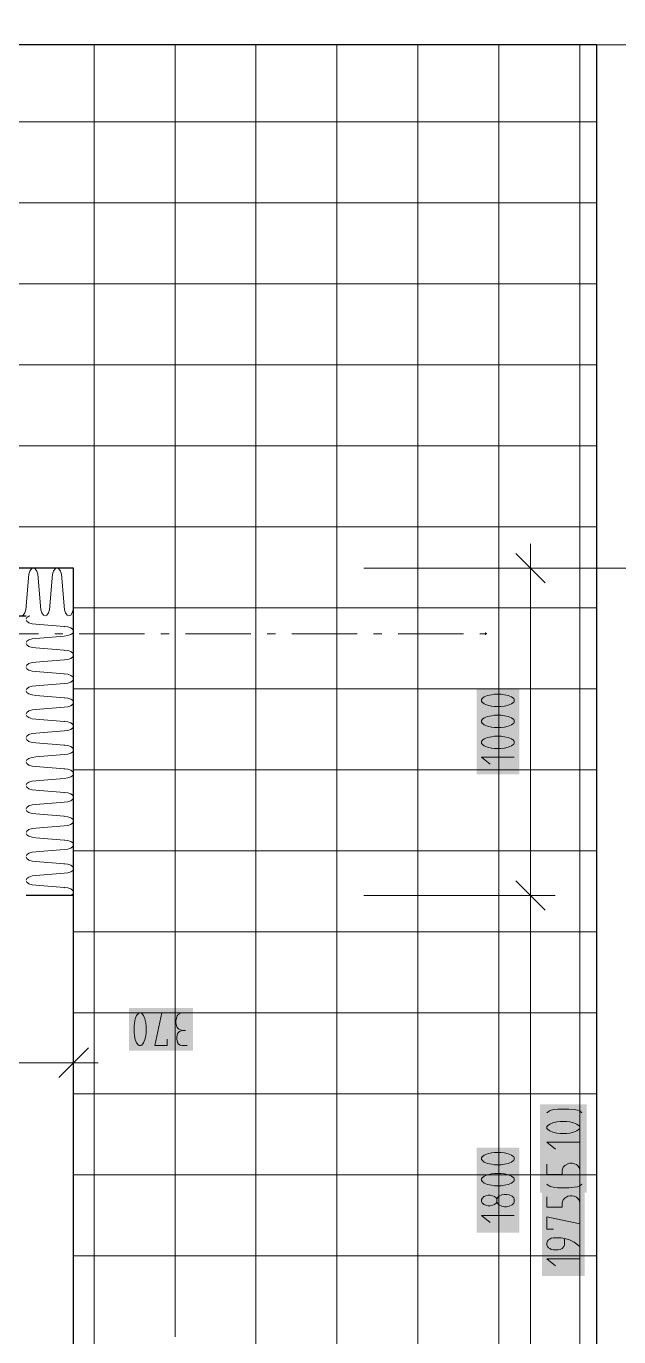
# Model space of a CAD drawing. Header units: millimetres. Extents: x 0 to 594, y 0 to 420.
# Drawn here: x 549.08 to 567.4, y 324.13 to 364.62 of the extents above; entities that cross this region are included whole.
import ezdxf

# ---------------------------------------------------------------- set-up
doc = ezdxf.new("R2010")
doc.units = ezdxf.units.MM
doc.header["$LTSCALE"] = 8
for name, color, linetype in [('PDF_Koty delkove', 7, 'Continuous'), ('PDF_Obecne 0.25', 7, 'Continuous'), ('PDF_Okna', 7, 'Continuous'), ('PDF_Osy hlavni', 7, 'Continuous'), ('PDF_Srafy', 7, 'Continuous'), ('PDF_Zatepleni', 7, 'Continuous')]:
    doc.layers.add(name, color=color, linetype=linetype)

msp = doc.modelspace()

# ---------------------------------------------------------------- linework, layer by layer
at = {"layer": 'PDF_Koty delkove', "lineweight": 18}
for points in [[(570.836, 364.806), (570.836, 364.047), (563.557, 364.047)], [(564.669, 348.632), (564.669, 347.874), (559.514, 347.874)], [(565.124, 347.419), (564.215, 348.329)], [(570.836, 347.874), (570.483, 347.874), (563.557, 347.874)], [(565.428, 347.874), (564.669, 347.874), (563.911, 347.874)], [(564.669, 247.485), (564.669, 255.067), (564.669, 261.79), (564.669, 277.812), (564.669, 285.394), (564.669, 301.365), (564.669, 311.474), (564.669, 319.567), (564.669, 337.764), (564.669, 347.874)], [(563.759, 343.98), (563.556, 343.98), (563.456, 343.967), (563.338, 343.94), (563.237, 343.899), (563.169, 343.846), (563.153, 343.818), (563.153, 343.765), (563.169, 343.737), (563.237, 343.684), (563.338, 343.643), (563.456, 343.616), (563.556, 343.602), (563.759, 343.602), (563.86, 343.616), (563.978, 343.643), (564.079, 343.684), (564.147, 343.737), (564.164, 343.765), (564.164, 343.818), (564.147, 343.846), (564.079, 343.899)], [(564.079, 343.899), (563.978, 343.94), (563.86, 343.967), (563.759, 343.98)], [(563.759, 342.684), (563.556, 342.684), (563.456, 342.67), (563.338, 342.644), (563.237, 342.603), (563.169, 342.55), (563.153, 342.522), (563.153, 342.469), (563.169, 342.441), (563.237, 342.388), (563.338, 342.347), (563.456, 342.32), (563.556, 342.306), (563.759, 342.306), (563.86, 342.32), (563.978, 342.347), (564.079, 342.388), (564.147, 342.441), (564.164, 342.469), (564.164, 342.522)], [(564.164, 342.522), (564.147, 342.55), (564.079, 342.603), (563.978, 342.644), (563.86, 342.67), (563.759, 342.684)], [(564.164, 342.036), (563.153, 342.036), (563.422, 341.821)], [(565.124, 337.309), (564.215, 338.219)], [(564.669, 337.764), (564.316, 337.764), (559.514, 337.764)], [(565.428, 337.764), (564.669, 337.764), (563.911, 337.764)], [(553.436, 333.328), (553.436, 333.127), (553.058, 333.127), (553.273, 334.138)], [(554.056, 334.138), (553.868, 334.138), (553.8, 334.103), (553.746, 334.053), (553.719, 333.969), (553.706, 333.901), (553.706, 333.833), (553.719, 333.749), (553.746, 333.683), (553.8, 333.632), (553.894, 333.598)], [(550.543, 333.358), (550.543, 332.6), (550.543, 331.841)], [(554.056, 333.127), (553.894, 333.127), (553.84, 333.143), (553.787, 333.177), (553.759, 333.228), (553.732, 333.328), (553.732, 333.395), (553.759, 333.497), (553.813, 333.564), (553.894, 333.598), (554.002, 333.598)], [(550.998, 333.055), (550.088, 332.145)], [(550.543, 332.6), (546.802, 332.6), (533.8, 332.6), (516.455, 332.6), (505.555, 332.6), (502.825, 332.6), (499.732, 332.6), (482.505, 332.6), (466.215, 332.6), (461.881, 332.6), (459.152, 332.6), (439.004, 332.6), (419.32, 332.6), (417.197, 332.6)], [(550.543, 332.6), (551.301, 332.6)], [(565.175, 331.056), (565.208, 331.084), (565.276, 331.124), (565.376, 331.151), (565.512, 331.165), (565.848, 331.165), (566.017, 331.151), (566.118, 331.138), (566.186, 331.11), (566.253, 331.056)], [(565.259, 330.706), (565.191, 330.653), (565.175, 330.625), (565.175, 330.572), (565.191, 330.544), (565.259, 330.491), (565.36, 330.451), (565.478, 330.423), (565.578, 330.409), (565.78, 330.409), (565.882, 330.423), (566, 330.451), (566.101, 330.491), (566.169, 330.544), (566.186, 330.572), (566.186, 330.625), (566.169, 330.653), (566.101, 330.706), (566, 330.747), (565.882, 330.773), (565.78, 330.787)], [(565.78, 330.787), (565.578, 330.787), (565.478, 330.773), (565.36, 330.747), (565.259, 330.706)], [(566.186, 330.14), (565.175, 330.14), (565.444, 329.925)], [(563.759, 329.179), (563.556, 329.179), (563.456, 329.165), (563.338, 329.138), (563.237, 329.098), (563.169, 329.044), (563.153, 329.017), (563.153, 328.963), (563.169, 328.936), (563.237, 328.882), (563.338, 328.842), (563.456, 328.814), (563.556, 328.8), (563.759, 328.8), (563.86, 328.814), (563.978, 328.842), (564.079, 328.882), (564.147, 328.936)], [(564.147, 328.936), (564.164, 328.963), (564.164, 329.017), (564.147, 329.044), (564.079, 329.098), (563.978, 329.138), (563.86, 329.165), (563.759, 329.179)], [(565.175, 329.466), (565.175, 329.143), (565.646, 329.143), (565.646, 329.278), (565.68, 329.372), (565.731, 329.426), (565.815, 329.479), (565.882, 329.493), (565.949, 329.493), (566.017, 329.479), (566.084, 329.452), (566.134, 329.412), (566.169, 329.359), (566.186, 329.278), (566.186, 329.143)], [(566.253, 328.846), (566.186, 328.792), (566.118, 328.765), (566.017, 328.752), (565.848, 328.738), (565.512, 328.738), (565.376, 328.752), (565.276, 328.779), (565.208, 328.819), (565.175, 328.846)], [(563.624, 328.396), (563.607, 328.423), (563.556, 328.463), (563.49, 328.49), (563.422, 328.504), (563.354, 328.504), (563.287, 328.49), (563.22, 328.463), (563.169, 328.409), (563.153, 328.369), (563.153, 328.315), (563.169, 328.275), (563.22, 328.22), (563.287, 328.194), (563.354, 328.18), (563.422, 328.18), (563.49, 328.194), (563.556, 328.22), (563.607, 328.261), (563.624, 328.288), (563.641, 328.261), (563.692, 328.207), (563.776, 328.166), (563.86, 328.152), (563.927, 328.152), (564.011, 328.166), (564.096, 328.207), (564.147, 328.261), (564.164, 328.315), (564.164, 328.369), (564.147, 328.423), (564.096, 328.477), (564.011, 328.517), (563.927, 328.531)], [(563.927, 328.531), (563.86, 328.531), (563.776, 328.517), (563.692, 328.477), (563.641, 328.423), (563.624, 328.396), (563.624, 328.288)], [(565.175, 328.459), (565.175, 328.135), (565.646, 328.135), (565.646, 328.27), (565.68, 328.364), (565.731, 328.418), (565.815, 328.472), (565.882, 328.485), (565.949, 328.485), (566.017, 328.472), (566.084, 328.445), (566.134, 328.404), (566.169, 328.351), (566.186, 328.27), (566.186, 328.135)], [(564.164, 327.883), (563.153, 327.883), (563.422, 327.667)], [(565.376, 327.461), (565.175, 327.461), (565.175, 327.838), (566.186, 327.623)], [(566.186, 326.922), (566.017, 327.057), (565.848, 327.138), (565.613, 327.191), (565.376, 327.191), (565.309, 327.178), (565.259, 327.151), (565.225, 327.124), (565.191, 327.084), (565.175, 327.03), (565.175, 326.976), (565.191, 326.922), (565.225, 326.882), (565.259, 326.855), (565.309, 326.827), (565.376, 326.814), (565.512, 326.814), (565.578, 326.827)], [(565.578, 326.827), (565.646, 326.855), (565.697, 326.922), (565.714, 326.976), (565.714, 327.165)], [(566.186, 326.544), (565.175, 326.544), (565.444, 326.329)]]:
    msp.add_lwpolyline(points, dxfattribs=at)
for points in [[(563.759, 343.332), (563.556, 343.332), (563.456, 343.318), (563.338, 343.292), (563.237, 343.251), (563.169, 343.198), (563.153, 343.17), (563.153, 343.117), (563.169, 343.089), (563.237, 343.036), (563.338, 342.995), (563.456, 342.968), (563.556, 342.954), (563.759, 342.954), (563.86, 342.968), (563.978, 342.995), (564.079, 343.036), (564.147, 343.089), (564.164, 343.117), (564.164, 343.17), (564.147, 343.198), (564.079, 343.251), (563.978, 343.292), (563.86, 343.318)], [(552.41, 333.732), (552.41, 333.53), (552.423, 333.43), (552.45, 333.312), (552.491, 333.21), (552.544, 333.143), (552.572, 333.127), (552.625, 333.127), (552.653, 333.143), (552.706, 333.21), (552.747, 333.312), (552.774, 333.43), (552.788, 333.53), (552.788, 333.732), (552.774, 333.833), (552.747, 333.951), (552.706, 334.053), (552.653, 334.12), (552.625, 334.138), (552.572, 334.138), (552.544, 334.12), (552.491, 334.053), (552.45, 333.951), (552.423, 333.833)], [(563.759, 329.827), (563.556, 329.827), (563.456, 329.813), (563.338, 329.786), (563.237, 329.746), (563.169, 329.692), (563.153, 329.665), (563.153, 329.611), (563.169, 329.584), (563.237, 329.53), (563.338, 329.49), (563.456, 329.462), (563.556, 329.448), (563.759, 329.448), (563.86, 329.462), (563.978, 329.49), (564.079, 329.53), (564.147, 329.584), (564.164, 329.611), (564.164, 329.665), (564.147, 329.692), (564.079, 329.746), (563.978, 329.786), (563.86, 329.813)]]:
    msp.add_lwpolyline(points, close=True, dxfattribs=at)
at = {"layer": 'PDF_Koty delkove', "color": 7, "lineweight": 18, "true_color": 0xffffff, "transparency": 33554559}
for points in [[(564.316, 341.506), (564.316, 344.132), (563.001, 341.506), (563.001, 344.132)], [(554.236, 334.289), (552.258, 334.289), (554.236, 332.975), (552.258, 332.975)], [(566.405, 328.586), (566.405, 331.316), (564.956, 328.586), (564.956, 331.316)], [(564.316, 327.353), (564.316, 329.978), (563.001, 327.353), (563.001, 329.978)], [(566.338, 326.015), (566.338, 328.637), (565.023, 326.015), (565.023, 328.637)]]:
    msp.add_solid(points, dxfattribs=at)
at = {"layer": 'PDF_Obecne 0.25', "lineweight": 25}
msp.add_lwpolyline([(550.543, 299.345), (566.719, 299.345), (566.719, 364.047), (530.324, 364.046)], dxfattribs=at)
at = {"layer": 'PDF_Okna', "lineweight": 25}
msp.add_lwpolyline([(550.543, 319.567), (550.543, 337.764)], dxfattribs=at)
at = {"layer": 'PDF_Osy hlavni', "lineweight": 18}
for points in [[(549.453, 345.852), (547.431, 345.852)], [(550.211, 345.852), (549.959, 345.852)], [(552.739, 345.852), (550.717, 345.852)], [(553.497, 345.852), (553.244, 345.852)], [(556.024, 345.852), (554.002, 345.852)], [(556.783, 345.852), (556.53, 345.852)], [(559.31, 345.852), (557.288, 345.852)], [(560.068, 345.852), (559.816, 345.852)], [(562.596, 345.852), (560.574, 345.852)], [(563.28, 345.852), (563.101, 345.852)]]:
    msp.add_lwpolyline(points, dxfattribs=at)
at = {"layer": 'PDF_Osy hlavni', "lineweight": 18, "transparency": 33554559}
msp.add_solid([(563.325, 345.852), (563.28, 345.806), (563.28, 345.897), (563.234, 345.852)], dxfattribs=at)
at = {"layer": 'PDF_Srafy', "lineweight": 9}
for points in [[(551.176, 364.046), (551.176, 361.663), (551.176, 356.659), (551.176, 351.655), (551.176, 346.651)], [(553.678, 364.046), (553.678, 359.161), (553.678, 354.157), (553.678, 349.153), (553.678, 344.149)], [(556.18, 364.046), (556.18, 361.663), (556.18, 356.659), (556.18, 351.655), (556.18, 346.651), (556.18, 341.647)], [(558.682, 364.046), (558.682, 359.161), (558.682, 354.157), (558.682, 349.153), (558.682, 344.149), (558.682, 339.145)], [(561.184, 364.046), (561.184, 361.663), (561.184, 356.659), (561.184, 351.655), (561.184, 346.651), (561.184, 341.647), (561.184, 336.643)], [(563.686, 364.046), (563.686, 359.161), (563.686, 354.157), (563.686, 349.153), (563.686, 344.149), (563.686, 339.145), (563.686, 334.141)], [(566.188, 364.046), (566.188, 361.663), (566.188, 356.659), (566.188, 351.655), (566.188, 346.651), (566.188, 341.647), (566.188, 336.643), (566.188, 331.639)], [(566.719, 361.663), (566.188, 361.663), (561.184, 361.663), (556.18, 361.663), (551.176, 361.663), (546.172, 361.663)], [(566.719, 359.161), (563.686, 359.161), (558.682, 359.161), (553.678, 359.161), (548.674, 359.161)], [(551.176, 356.659), (546.172, 356.659), (541.168, 356.659), (536.164, 356.659), (531.16, 356.659)], [(566.719, 356.659), (566.188, 356.659), (561.184, 356.659), (556.18, 356.659), (551.176, 356.659)], [(553.678, 354.157), (548.674, 354.157), (543.67, 354.157), (538.666, 354.157), (533.662, 354.157)], [(566.719, 354.157), (563.686, 354.157), (558.682, 354.157), (553.678, 354.157)], [(556.18, 351.655), (551.176, 351.655), (546.172, 351.655), (541.168, 351.655), (536.164, 351.655), (531.16, 351.655), (530.324, 351.655)], [(566.719, 351.655), (566.188, 351.655), (561.184, 351.655), (556.18, 351.655)], [(553.678, 349.153), (548.674, 349.153), (543.67, 349.153), (538.666, 349.153)], [(566.719, 349.153), (563.686, 349.153), (558.682, 349.153), (553.678, 349.153)], [(556.18, 346.651), (551.176, 346.651), (550.543, 346.651)], [(551.176, 346.651), (551.176, 341.647), (551.176, 336.643), (551.176, 331.639)], [(566.719, 346.651), (566.188, 346.651), (561.184, 346.651), (556.18, 346.651)], [(558.682, 344.149), (553.678, 344.149), (550.543, 344.149)], [(553.678, 344.149), (553.678, 339.145), (553.678, 334.141), (553.678, 329.137), (553.678, 324.133)], [(566.719, 344.149), (563.686, 344.149), (558.682, 344.149)], [(561.184, 341.647), (556.18, 341.647), (551.176, 341.647), (550.543, 341.647)], [(556.18, 341.647), (556.18, 336.643), (556.18, 331.639)], [(566.719, 341.647), (566.188, 341.647), (561.184, 341.647)], [(563.686, 339.145), (558.682, 339.145), (553.678, 339.145), (550.543, 339.145)], [(558.682, 339.145), (558.682, 334.141), (558.682, 329.137), (558.682, 324.133), (558.682, 319.129)], [(566.719, 339.145), (563.686, 339.145)], [(566.188, 336.643), (561.184, 336.643), (556.18, 336.643), (551.176, 336.643), (550.543, 336.643)], [(561.184, 336.643), (561.184, 331.639), (561.184, 326.635), (561.184, 321.631), (561.184, 316.627)], [(566.719, 336.643), (566.188, 336.643)], [(553.678, 334.141), (550.543, 334.141)], [(566.719, 334.141), (563.686, 334.141), (558.682, 334.141), (553.678, 334.141)], [(563.686, 334.141), (563.686, 329.137), (563.686, 324.133), (563.686, 319.129), (563.686, 314.125)], [(556.18, 321.631), (556.18, 326.635), (556.18, 331.639), (551.176, 331.639), (550.543, 331.639)], [(551.176, 331.639), (551.176, 326.635), (551.176, 321.631), (551.176, 316.627), (551.176, 311.623), (551.176, 306.619), (551.176, 301.615), (551.176, 299.345)], [(566.719, 331.639), (566.188, 331.639), (561.184, 331.639), (556.18, 331.639)], [(566.188, 331.639), (566.188, 326.635), (566.188, 321.631)], [(558.682, 329.137), (553.678, 329.137), (550.543, 329.137)], [(566.719, 329.137), (563.686, 329.137), (558.682, 329.137)], [(561.184, 326.635), (556.18, 326.635), (551.176, 326.635), (550.543, 326.635)], [(566.719, 326.635), (566.188, 326.635), (561.184, 326.635)]]:
    msp.add_lwpolyline(points, dxfattribs=at)
at = {"layer": 'PDF_Zatepleni', "lineweight": 30}
for points in [[(550.543, 346.408), (550.543, 347.874), (546.853, 347.874)], [(546.853, 346.61), (546.853, 346.408), (549.077, 346.408)], [(550.543, 337.764), (550.543, 346.408)], [(550.543, 337.764), (549.077, 337.764)]]:
    msp.add_lwpolyline(points, dxfattribs=at)
at = {"layer": 'PDF_Zatepleni', "lineweight": 9}
for points in [[(549.282, 347.874), (549.241, 347.853), (549.193, 347.789), (549.161, 347.693), (549.15, 347.581), (549.077, 346.701), (549.066, 346.589), (549.034, 346.494), (548.987, 346.43), (548.931, 346.408)], [(549.312, 347.874), (549.353, 347.853), (549.401, 347.789), (549.433, 347.693), (549.444, 347.581), (549.517, 346.701), (549.528, 346.589), (549.56, 346.494), (549.607, 346.43), (549.664, 346.408)], [(550.015, 347.874), (549.974, 347.853), (549.926, 347.789), (549.894, 347.693), (549.883, 347.581)], [(550.045, 347.874), (550.086, 347.853), (550.134, 347.789), (550.166, 347.693), (550.177, 347.581), (550.25, 346.701), (550.261, 346.589), (550.293, 346.494), (550.34, 346.43), (550.396, 346.408)], [(549.15, 347.581), (549.15, 347.581)], [(549.883, 347.581), (549.81, 346.701)], [(549.883, 347.581), (549.883, 347.581)], [(549.664, 346.408), (549.72, 346.43), (549.767, 346.494), (549.799, 346.589), (549.81, 346.701)], [(550.396, 346.408), (550.453, 346.43), (550.5, 346.494), (550.532, 346.589), (550.543, 346.701)], [(549.189, 346.408), (549.162, 346.399), (549.098, 346.351), (549.077, 346.31)], [(549.077, 346.279), (549.098, 346.238), (549.162, 346.19), (549.258, 346.158), (549.37, 346.147)], [(549.37, 346.147), (550.25, 346.075), (550.362, 346.063), (550.457, 346.032), (550.521, 345.984), (550.543, 345.928)], [(549.37, 346.147), (549.37, 346.147)], [(550.25, 345.781), (549.37, 345.709)], [(550.25, 345.781), (550.362, 345.793), (550.457, 345.824), (550.521, 345.872), (550.543, 345.928)], [(549.37, 345.709), (549.258, 345.698), (549.162, 345.666), (549.098, 345.618), (549.077, 345.577)], [(549.077, 345.546), (549.098, 345.505), (549.162, 345.457), (549.258, 345.425), (549.37, 345.414)], [(549.37, 345.414), (550.25, 345.342), (550.362, 345.331), (550.457, 345.299), (550.521, 345.251), (550.543, 345.195)], [(549.37, 345.414), (549.37, 345.414)], [(549.37, 344.976), (549.258, 344.965), (549.162, 344.933), (549.098, 344.885), (549.077, 344.844)], [(550.25, 345.048), (549.37, 344.976)], [(550.25, 345.048), (550.362, 345.06), (550.457, 345.091), (550.521, 345.139), (550.543, 345.195)], [(549.077, 344.813), (549.098, 344.772), (549.162, 344.724), (549.258, 344.692)], [(549.258, 344.692), (549.37, 344.681)], [(549.37, 344.681), (550.25, 344.609), (550.362, 344.598), (550.457, 344.566), (550.521, 344.518), (550.543, 344.462)], [(549.37, 344.681), (549.37, 344.681)], [(549.37, 344.243), (549.258, 344.232), (549.162, 344.2), (549.098, 344.152), (549.077, 344.111)], [(550.25, 344.316), (549.37, 344.243)], [(550.25, 344.316), (550.362, 344.327), (550.457, 344.358), (550.521, 344.406), (550.543, 344.462)], [(549.077, 344.08), (549.098, 344.039), (549.162, 343.991), (549.258, 343.96), (549.37, 343.948)], [(549.37, 343.948), (550.25, 343.876), (550.362, 343.865), (550.457, 343.833), (550.521, 343.785), (550.543, 343.729)], [(549.37, 343.948), (549.37, 343.948)], [(550.25, 343.583), (550.362, 343.594), (550.457, 343.626), (550.521, 343.673), (550.543, 343.729)], [(549.37, 343.51), (549.258, 343.499), (549.162, 343.467), (549.098, 343.419), (549.077, 343.378)], [(549.077, 343.347), (549.098, 343.306), (549.162, 343.259), (549.258, 343.227), (549.37, 343.215)], [(550.25, 343.583), (549.37, 343.51)], [(549.37, 343.215), (550.25, 343.143)], [(549.37, 343.215), (549.37, 343.215)], [(550.362, 343.132), (550.25, 343.143)], [(550.25, 342.85), (550.362, 342.861), (550.457, 342.893), (550.521, 342.94), (550.543, 342.996)], [(550.543, 342.996), (550.521, 343.052), (550.457, 343.1), (550.362, 343.132)], [(549.37, 342.777), (549.258, 342.766), (549.162, 342.734), (549.098, 342.686), (549.077, 342.645)], [(549.077, 342.614), (549.098, 342.573), (549.162, 342.526), (549.258, 342.494), (549.37, 342.482)], [(550.25, 342.85), (549.37, 342.777)], [(549.37, 342.482), (550.25, 342.41)], [(549.37, 342.482), (549.37, 342.482)], [(550.25, 342.117), (549.37, 342.044)], [(550.543, 342.263), (550.521, 342.319), (550.457, 342.367), (550.362, 342.399), (550.25, 342.41)], [(550.25, 342.117), (550.362, 342.128), (550.457, 342.16), (550.521, 342.207), (550.543, 342.263)], [(549.37, 342.044), (549.258, 342.033), (549.162, 342.001), (549.098, 341.953), (549.077, 341.912)], [(549.077, 341.881), (549.098, 341.84), (549.162, 341.793), (549.258, 341.761), (549.37, 341.749)], [(549.37, 341.749), (550.25, 341.677)], [(549.37, 341.749), (549.37, 341.749)], [(549.37, 341.311), (549.258, 341.3), (549.162, 341.268), (549.098, 341.22), (549.077, 341.179)], [(550.25, 341.384), (549.37, 341.311)], [(550.543, 341.53), (550.521, 341.586), (550.457, 341.634), (550.362, 341.666), (550.25, 341.677)], [(550.25, 341.384), (550.362, 341.395), (550.457, 341.427), (550.521, 341.474), (550.543, 341.53)], [(549.077, 341.148), (549.098, 341.107), (549.162, 341.06), (549.258, 341.028), (549.37, 341.017)], [(549.37, 341.017), (550.25, 340.944)], [(549.37, 341.017), (549.37, 341.017)], [(550.543, 340.797), (550.521, 340.853), (550.457, 340.901), (550.362, 340.933), (550.25, 340.944)], [(549.37, 340.578), (549.258, 340.567), (549.162, 340.535), (549.098, 340.487), (549.077, 340.446)], [(550.25, 340.651), (549.37, 340.578)], [(550.25, 340.651), (550.362, 340.662), (550.457, 340.694), (550.521, 340.741), (550.543, 340.797)], [(549.077, 340.415), (549.098, 340.375), (549.162, 340.327), (549.258, 340.295), (549.37, 340.284)], [(549.37, 340.284), (550.25, 340.211)], [(549.37, 340.284), (549.37, 340.284)], [(550.543, 340.064), (550.521, 340.121), (550.457, 340.168), (550.362, 340.2), (550.25, 340.211)], [(549.37, 339.845), (549.258, 339.834), (549.162, 339.802), (549.098, 339.754), (549.077, 339.713)], [(549.077, 339.683), (549.098, 339.642), (549.162, 339.594), (549.258, 339.562), (549.37, 339.551)], [(550.25, 339.918), (549.37, 339.845)], [(550.25, 339.918), (550.362, 339.929), (550.457, 339.961), (550.521, 340.008), (550.543, 340.064)], [(549.37, 339.551), (550.25, 339.478)], [(549.37, 339.551), (549.37, 339.551)], [(550.543, 339.331), (550.521, 339.388), (550.457, 339.435), (550.362, 339.467), (550.25, 339.478)], [(550.25, 339.185), (550.362, 339.196), (550.457, 339.228), (550.521, 339.275), (550.543, 339.331)], [(549.162, 339.069), (549.098, 339.021), (549.077, 338.98)], [(549.077, 338.95), (549.098, 338.909), (549.162, 338.861), (549.258, 338.829), (549.37, 338.818)], [(549.37, 339.112), (549.258, 339.101), (549.162, 339.069)], [(550.25, 339.185), (549.37, 339.112)], [(549.37, 338.818), (550.25, 338.745)], [(549.37, 338.818), (549.37, 338.818)], [(550.543, 338.599), (550.521, 338.655), (550.457, 338.702), (550.362, 338.734), (550.25, 338.745)], [(550.25, 338.452), (550.362, 338.463), (550.457, 338.495), (550.521, 338.542), (550.543, 338.599)], [(549.37, 338.379), (549.258, 338.368), (549.162, 338.336), (549.098, 338.288), (549.077, 338.247)], [(549.077, 338.217), (549.098, 338.176), (549.162, 338.128), (549.258, 338.096), (549.37, 338.085)], [(550.25, 338.452), (549.37, 338.379)], [(549.37, 338.085), (550.25, 338.012)], [(549.37, 338.085), (549.37, 338.085)], [(550.543, 337.866), (550.521, 337.922), (550.457, 337.969), (550.362, 338.001), (550.25, 338.012)], [(550.46, 337.764), (550.521, 337.809), (550.543, 337.866)]]:
    msp.add_lwpolyline(points, dxfattribs=at)
at = {"layer": 'PDF_Zatepleni', "lineweight": 9, "transparency": 33554559}
for points in [[(549.077, 346.678), (549.054, 346.701), (549.1, 346.701), (549.077, 346.724)], [(549.81, 346.678), (549.787, 346.701), (549.833, 346.701), (549.81, 346.724)], [(550.543, 346.678), (550.52, 346.701), (550.543, 346.724)], [(550.25, 346.052), (550.227, 346.075), (550.273, 346.075), (550.25, 346.097)], [(550.25, 345.319), (550.227, 345.342), (550.273, 345.342), (550.25, 345.364)], [(550.25, 344.586), (550.227, 344.609), (550.273, 344.609), (550.25, 344.631)], [(550.25, 343.853), (550.227, 343.876), (550.273, 343.876), (550.25, 343.899)], [(550.25, 343.12), (550.227, 343.143), (550.273, 343.143), (550.25, 343.166)], [(550.25, 342.387), (550.227, 342.41), (550.273, 342.41), (550.25, 342.433)], [(550.25, 341.654), (550.227, 341.677), (550.273, 341.677), (550.25, 341.7)], [(550.25, 340.921), (550.227, 340.944), (550.273, 340.944), (550.25, 340.967)], [(550.25, 340.188), (550.227, 340.211), (550.273, 340.211), (550.25, 340.234)], [(550.25, 339.455), (550.227, 339.478), (550.273, 339.478), (550.25, 339.501)], [(550.25, 338.722), (550.227, 338.745), (550.273, 338.745), (550.25, 338.768)], [(550.25, 337.989), (550.227, 338.012), (550.273, 338.012), (550.25, 338.035)]]:
    msp.add_solid(points, dxfattribs=at)

doc.saveas('drawing.dxf')
